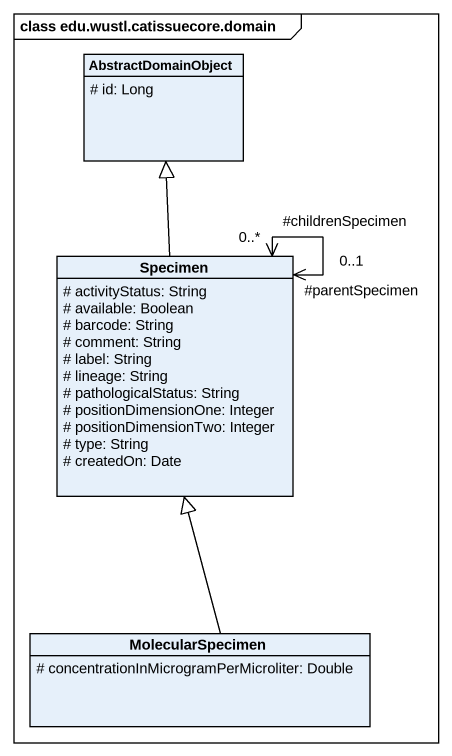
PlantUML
@startuml
mainframe class edu.wustl.catissuecore.domain
hide circle
hide empty members
skinparam classAttributeIconSize 0
class AbstractDomainObject {
  # id: Long
}
class Specimen {
  # activityStatus: String
  # available: Boolean
  # barcode: String
  # comment: String
  # label: String
  # lineage: String
  # pathologicalStatus: String
  # positionDimensionOne: Integer
  # positionDimensionTwo: Integer
  # type: String
  # createdOn: Date
}
class MolecularSpecimen {
  # concentrationInMicrogramPerMicroliter: Double
}
Specimen -up-|> AbstractDomainObject
Specimen "#parentSpecimen\n0..1" <--> "#childrenSpecimen\n0..*" Specimen
MolecularSpecimen -up-|> Specimen
@enduml
